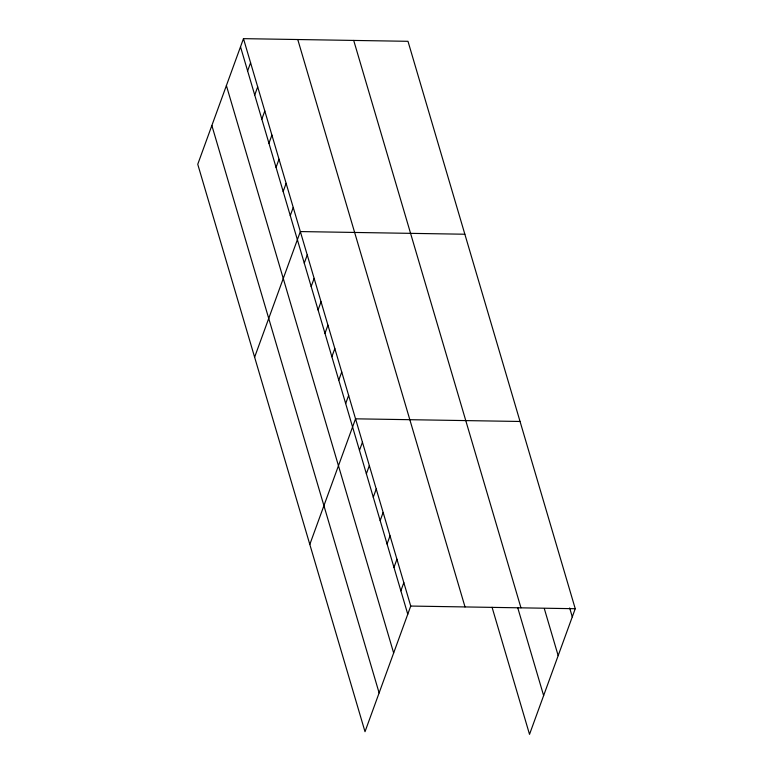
<?xml version="1.0" encoding="UTF-8"?>
<svg xmlns="http://www.w3.org/2000/svg" width="773" height="773" viewBox="0 0 773 773"><rect width="100%" height="100%" fill="white"/><g stroke="black" fill="none" stroke-linecap="round" stroke-linejoin="round"><path stroke-width="1.16" d="M243.476 38.65L197.753 164.282L365.011 731.693L410.734 606.061L243.476 38.65L407.989 41.307L575.247 608.718L529.524 734.35L492.072 607.288M247.611 70.923L250.587 62.768M254.723 95.031L257.689 86.876M261.834 119.148L264.801 110.993M268.936 143.266L271.912 135.111M276.048 167.383L279.014 159.228M283.16 191.491L286.126 183.336M290.262 215.609L293.238 207.454M254.617 357.203L300.339 231.571L464.863 234.229M304.272 263.129L307.239 254.974M311.171 286.532L314.138 278.386M318.07 309.944L321.037 301.789M324.969 333.347L327.936 325.191M331.868 356.749L334.835 348.604M338.767 380.161L341.743 372.006M345.666 403.564L348.642 395.409M309.809 544.443L355.541 418.821L520.055 421.469M359.464 450.379L362.44 442.224M366.373 473.781L369.339 465.626M373.272 497.184L376.238 489.029M380.171 520.596L383.137 512.441M387.07 543.999L390.036 535.844M393.969 567.401L396.936 559.246M400.868 590.814L403.835 582.658M410.734 606.061L575.247 608.718M569.653 607.955L572.281 616.873M544.376 608.824L558.174 655.639M353.705 40.428L520.963 607.839M517.678 607.53L543.632 695.584M297.769 39.529L465.027 606.94M240.509 46.805L407.767 614.216M226.392 85.571L393.65 652.982M211.86 125.516L379.118 692.927"/></g></svg>
